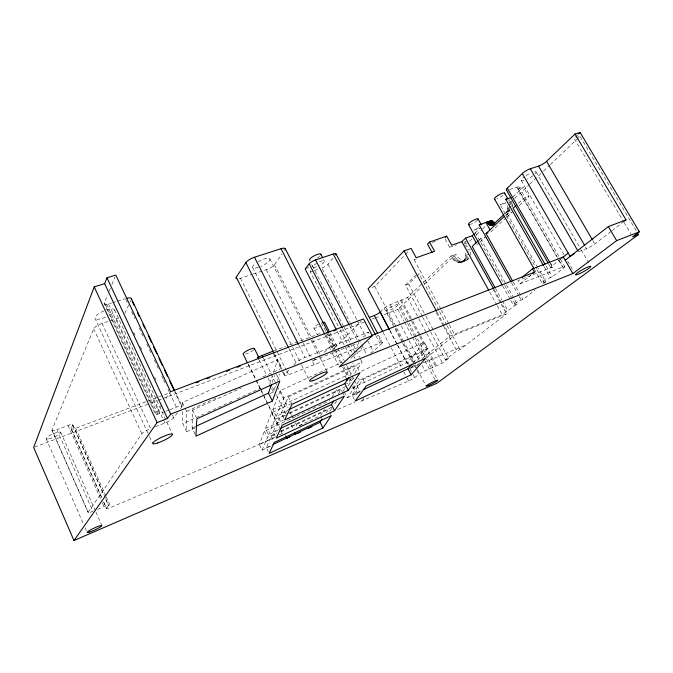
<?xml version="1.0" encoding="UTF-8"?>
<svg xmlns="http://www.w3.org/2000/svg" width="673" height="673" viewBox="0 0 673 673"><rect width="100%" height="100%" fill="white"/><g stroke="black" fill="none" stroke-linecap="round" stroke-linejoin="round"><path stroke-width="0.5" stroke-dasharray="3.37 2.52" d="M195.145 427.801L186.564 431.721L186.572 411.38L184.907 407.838M195.111 434.337L192.133 428.02L192.638 410.034L241.254 388.027M504.54 213.972C507.72 211.978 508.308 207.797 507.047 204.516M512.75 207.368L512.691 204.626L509.251 205.795M470.351 255.168L470.528 250.583L468.559 251.29M423.603 282.155L451.045 255.967C454.847 265.894 467.886 263.757 465.598 252.35M269.789 383.24L272.094 376.367M273.415 372.447L277.697 359.685L182.408 402.53L182.492 407.56M272.186 382.314L274.559 375.441M338.157 325.959L310.329 271.917L310.926 270.193M270.462 393.352L273.314 392.048L276.081 384.426M277.461 380.624L279.884 373.952M295.725 416.562L264.43 431.157L259.282 444.382L110.961 507.366A6.057 0.816 -24.9 0 1 106.553 508.325L103.566 501.595M278.033 430.257L268.552 434.691L265.499 428.415L271.606 412.734L291.544 403.514M286.69 411.447L276.233 416.301L272.876 409.47L280.229 390.584L318.472 373.078M52.014 429.971A6.166 1.354 -23.4 0 0 56.919 429.61L92.891 511.303A6.276 0.866 -24.7 0 1 88.197 512.33L52.014 429.971L93.665 328.777A7.849 2.313 -23.6 0 1 102.094 323.427L116.362 318.724A7.866 2.356 -23.9 0 0 118.238 318.018M165.196 411.489L157.802 414.181L155.614 414.307L104.147 303.363L107.638 294.875M109.194 291.098L110.355 288.271M111.911 284.502L115.016 276.956M274.719 437.139L259.282 444.382L262.091 450.187L267.45 437.349L276.931 432.907M268.552 434.691L274.904 419.472L288.204 413.298M276.233 416.301L283.88 397.97L362.032 362.015L360.105 358.28M268.325 451.76L266.306 447.595L271.227 436.264L276.931 433.597M275.358 436.34L273.154 431.83L278.992 418.396L285.571 415.342M283.829 418.253L281.289 413.096L288.313 396.927L356.354 365.607L359.584 371.891M101.859 497.759L71.161 428.575L72.777 425.117A6.057 1.312 -23.6 0 0 68.066 425.437L56.919 429.61M124.833 313.366L129.561 303.212M129.99 302.286L130.856 300.436M320.533 415.653L324.369 409.47M331.781 397.541L337.299 388.674M272.876 409.47L345.098 376.114L353.249 362.999M326.102 412.936L328.264 409.546L329.131 411.279M338.216 393.974L341.043 389.558L341.876 391.198M349.767 375.913L356.354 365.607M330.106 411.001L331.789 408.418M336.567 401.074L334.876 403.674L332.984 404.557M342.767 391.56L345.03 388.102M351.323 378.445L348.496 382.777L346.595 383.652M354.705 373.254L362.032 362.015M348.143 385.738L353.249 377.974M88.197 512.33L141.835 433.765A8.034 1.497 -24.9 0 1 150.626 428.608L102.094 323.427M161.831 404.507L155.614 414.307M165.911 398.534L170.572 391.703M344.164 391.779L347.268 397.878L359.441 380.203L427.666 348.505L424.276 342.136L359.878 371.917M354.276 399.325L352.038 394.95L362.94 379.379L422.375 351.752L424.789 356.303M253.351 273.97L266.222 269.722A7.151 2.027 -26.8 0 0 274.458 264.64L281.979 254.091M106.553 508.325L108.546 505.625L105.568 498.92M155.37 426.749L164.868 423.023A8.051 1.514 -25.1 0 0 173.693 417.857L177.445 412.81M180.566 408.595L181.819 406.913L174.66 391.703M461.358 262.394L466.254 260.611L468.761 258.592L463.848 260.375M321.845 268.014A5.249 1.363 -27.6 0 0 327.995 264.287L333.741 257.296M351.769 388.237L407.838 362.124L424.276 342.136M413.239 362.587L422.375 351.752M413.643 364.951L410.976 368.081L409.63 365.532M417.647 360.248L427.666 348.505M283.341 371.824L284.738 374.634L289.668 369.401M293.891 364.909L296.002 362.663A7.639 1.422 -26.7 0 1 304.978 357.464L331.385 347.26A7.529 1.38 -27 0 1 334.801 347.63L361.308 321.13M371.883 287.472L374.777 286.429L404.709 255.117M405.424 254.377L408.982 250.65M331.999 350.49L334.801 347.63L327.667 333.69M440.95 309.294L414.198 259.77L416.175 257.759M324.327 352.332L329.307 347.302L368.459 332.184L369.645 334.464M422.299 316.436L405.541 285.133L415.922 274.929M405.541 285.133L408.646 283.998L416.099 276.696M416.848 275.972L419.086 273.776L439.065 310.791M380.136 312.121L384.132 308.217A4.938 0.959 -27.8 0 1 390.071 304.768L407.502 297.5L422.097 283.594M445.131 239.075L449.631 247.26L451.011 245.914M363.294 337.148L368.459 332.184M577.855 134.634L574.061 138.251L623.551 221.585M475.02 233.094L480.623 227.743L473.851 230.099L504.262 284.62M508.51 201.126L509.983 199.721M512.91 196.928L523.35 186.959L528.885 196.575L518.328 206.401M464.471 243.155L465.741 241.952M469.661 241.178L471.933 239.024M476.484 234.709L481.784 229.67M482.541 228.955L486.335 225.354M384.039 314.627L397.785 309.412L421.189 287.194M424.209 284.326L455.915 254.226C457.96 257.809 461.72 261.78 466.254 260.611M514.643 198.476L529.087 184.764M529.853 184.04L542.775 171.775M543.54 171.051L549.622 165.272M550.379 164.557L580.033 136.4L636.33 230.915M350.978 358.196L352.963 356.328M353.628 355.706L355.613 353.847A5.51 0.925 -27.3 0 1 362.192 350.086L379.782 343.137A5.46 0.9 -27.4 0 1 381.902 343.44L377.519 335.061M479.083 240.009L480.615 238.579L484.838 237.081M505.667 215.141L507.181 213.72L511.53 212.222M518.336 203.288L523.586 198.375L528.885 196.575M505.928 215.696L510.42 211.507M479.311 242.709L477.191 244.678L475.517 245.275M480.017 242.044L485.679 236.778M506.323 217.581L491.113 231.722L487.715 232.925M507.08 216.866L512.397 211.919M370.495 353.174A5.35 0.866 -27.3 0 0 373.237 351.314L381.902 343.44M560.87 258.895L551.052 266.685A6.494 0.959 -29 0 0 552.811 267.021L550.733 263.387M409.891 368.442L413.979 365.145M422.156 358.541L449.943 336.105L502.26 314.762L517.1 303.918L514.063 298.476M419.843 363.033L416.595 365.649L404.439 342.616M426.354 357.817L454.822 334.969L506.567 313.837L500.973 303.742M552.811 267.021L518.025 280.591L519.893 283.905L531.241 274.811M362.865 398.904A6.158 0.766 -27 0 1 361.409 400.822L360.274 401.478L408.595 380.968A4.989 0.606 -27.4 0 0 414.61 377.654L418.959 374.247A5.014 0.606 -27.5 0 1 425.058 370.882L442.498 363.033L448.538 358.398L433.757 330.822M517.1 303.918L515.409 304.608A5.662 0.766 -28.5 0 1 514.273 303.994A5.662 0.766 -28.5 0 1 521.247 300.108L522.929 299.426L535.195 289.97M543.363 283.67L545.82 281.777L538.089 268.165M545.82 281.777L544.213 282.416A5.973 0.833 -28.8 0 1 543.01 281.735A5.973 0.833 -28.8 0 1 550.346 277.587L552.205 276.847L563.579 268.081L557.867 258.121M578.401 251.786L586.536 248.64A6.772 0.993 -29.4 0 0 594.839 243.971L611.269 231.293M612.094 230.662L624.418 221.156M430.678 332.083L445.459 359.702L456.874 350.911L460.004 349.598L506.567 313.837M266.306 447.595L271.026 445.375M262.091 450.187L271.303 445.846M280.725 431.132L332.908 406.694M280.734 431.814L328.264 409.546M279.438 434.926L284.157 432.714M299.098 425.706L319.599 416.091M296.675 416.124L317.53 406.391M318.48 405.954L329.854 400.645M273.154 431.83L279.732 428.751M352.038 394.95L360.577 390.954M347.268 397.878L359.626 392.098M289.154 412.852L346.158 386.378M289.331 413.592L341.043 389.558M265.499 428.415L283.493 420.036M281.289 413.096L287.926 410.017M192.133 428.02L194.993 426.707M319.431 372.64L342.38 362.133M186.564 431.721L182.778 423.654L203.734 414.114M207.545 412.381L233.262 400.687M237.073 398.954L260.888 388.119M186.572 411.38L216.142 398.012M262.882 376.872L281.953 368.24L277.697 359.685M306.047 268.603L308.772 267.425M259.627 444.222L275.425 437.509M97.543 509.343L104.037 506.592A6.166 0.841 -24.8 0 1 108.546 505.625M299.157 425.765L303.969 423.729M337.627 409.47L354.932 402.134M445.459 359.702L448.538 358.398M410.85 368.047L418.53 364.842M423.367 362.823L465.926 345.056M284.738 374.634A7.42 1.338 -26.5 0 0 288.549 374.735L358.566 347.243M519.893 283.905L562.67 267.105A6.394 0.909 -29 0 1 563.579 268.081M314.165 364.673L312.23 360.854L356.648 343.524L358.086 346.317M166.13 411.127L168.94 410.042M169.874 409.68L176.419 407.157A8.286 1.615 -25.1 0 1 181.819 406.913M71.161 428.575A5.948 1.279 -23.7 0 0 75.771 428.238L147.202 401.259M148.178 400.889L157.962 397.196M158.937 396.826L169.705 392.763M34.634 447.133L157.314 400.603M158.298 400.233L162.227 398.744M163.203 398.374L364.413 322.073M372.262 319.095L374.23 318.346M375.206 317.976L380.119 316.117M273.785 350.894L285.554 346.469M289.474 344.988L321.837 332.815M458.17 262.369L463.049 260.586M459.272 262.655L468.063 259.517M460.315 262.52L465.211 260.745M462.258 261.847L467.155 260.064M465.59 255.454L469.518 254.032M455.949 261.376L460.837 259.618M464.993 258.196L469.905 256.421M457.051 262.066L461.939 260.3M464.547 259.442L468.475 258.02M451.928 257.296L456.799 255.538M452.794 258.609L457.674 256.859M453.821 259.652L458.7 257.894M454.847 260.687L459.726 258.928M465.43 256.943L467.399 256.236M467.432 250.028L470.393 248.968M451.045 255.967L455.915 254.226M414.198 259.77L416.133 259.088M449.631 247.26L456.53 244.821M464.404 242.044L466.372 241.346M464.883 245.561L466.86 244.863M465.581 247.1L467.55 246.402M464.185 244.013L467.155 242.97M432.276 242.448L437.98 240.471M507.442 209.968L510.016 209.084M507.198 210.742L509.772 209.858M506.878 211.448L510.311 210.27M506.491 212.054L510.773 210.582M506.029 212.575L510.311 211.103M509.36 206.729L512.801 205.559M507.661 208.235L512.818 206.476M507.593 209.126L509.31 208.537M506.071 202.851L500.199 204.836A5.864 1.312 -30 0 0 505.288 202.178M509.629 203.641L512.212 202.766M310.329 271.917L313.214 270.941M314.173 270.622L319.927 268.662M509.049 204.853L512.49 203.683M509.015 202.237L511.598 201.362M509.276 202.75L511.859 201.875M509.587 189.483L516.78 187.111A6.276 1.43 -30.2 0 1 518.05 188.709L523.35 186.959M238.94 278.639A7.26 2.086 -26.3 0 0 240.48 278.21L252.358 274.298M104.147 303.363L104.441 304.011L106.788 304.339L111.583 303.043M112.576 302.732L116.538 301.462M117.531 301.142L125.472 298.602M576.054 137.637L580.033 136.4M318.623 324.1A6.049 1.27 -27.1 0 0 313.896 327.961L314.257 328.146A6.049 1.27 -27.1 0 0 319.919 326.287M624.081 222.477L630.996 234.128M592.745 240.379L594.839 243.971M585.476 246.831L586.536 248.64M536.019 171.977L580.791 249.136M581.312 250.045L588.69 262.756M521.289 180.515L564.05 254.815M567.701 261.158L573.438 271.126M519.001 186.976L560.079 258.525M560.601 259.433L564.765 266.676M518.05 188.709L557.345 257.212M516.78 187.111L557.976 258.928M558.497 259.837L562.67 267.105M550.287 263.294L551.835 266.012M548.579 263.808L550.657 267.459M546.03 266.012L552.205 276.847M544.129 266.668L550.346 277.587M507.181 213.72L537.576 267.257M500.712 205.753L536.44 268.729M536.961 269.637L544.213 282.416M534.337 269.267L542.093 282.938M513.188 282.037L522.929 299.426M511.497 282.702L518.681 295.523M519.194 296.44L521.247 300.108M480.615 238.579L513.558 297.567M504.767 285.529L515.409 304.608M502.689 285.89L510.336 299.62M510.849 300.528L513.398 305.105M495.37 288.254L501.932 300.057M502.437 300.966L507.98 310.951M494.083 289.575L506.315 311.633M492.829 289.062L500.468 302.825M489.624 291.931L496.699 304.718M497.204 305.626L502.26 314.762M441.446 310.211L448.874 323.965M449.371 324.882L454.822 334.969M439.562 311.717L446.544 324.647M447.04 325.572L460.004 349.598M437.097 312.272L449.943 336.105M436.146 312.457L443.053 325.278M443.549 326.195L456.874 350.911M408.646 283.998L425.378 315.2M425.866 316.117L433.261 329.905M422.787 317.353L430.182 331.158M407.502 297.5L418.345 317.807M418.833 318.733L426.228 332.58M426.724 333.497L442.498 363.033M401.411 299.779L412.271 320.171M412.759 321.097L420.162 335.003M420.659 335.928L436.449 365.59M400.603 300.562L419.313 335.726M419.809 336.651L435.566 366.272M397.844 301.849L408.671 322.224M409.167 323.158L432.789 367.609M397.793 304.928A6.427 1.228 -27.9 0 1 389.398 310.421A6.427 1.228 -27.9 0 1 389.07 308.2A6.427 1.228 -27.9 0 1 397.793 304.928L407.064 322.375M407.552 323.292L414.862 337.072M415.35 337.989L426.076 358.196M426.564 359.113L437.786 380.237M397.785 309.412L404.145 321.408M404.633 322.333L411.977 336.172M412.465 337.097L423.233 357.397M425.193 361.09L434.977 379.547M390.071 304.768L400.763 324.966M401.243 325.883L408.536 339.655M409.016 340.58L418.741 358.945M422.139 365.372L425.058 370.882M374.777 286.429L403.951 341.699M386.386 310.783L393.655 324.579M395.598 328.256L414.518 364.11M414.997 365.027L416.94 368.711M417.428 369.628L426.16 386.176M384.132 308.217L402.277 342.624M402.774 343.558L413.567 364.017M414.055 364.951L416.503 369.595M416.999 370.529L418.959 374.247M407.838 362.124L409.184 364.673M389.936 330.502L397.238 344.383M397.726 345.308L407.947 364.741M389.844 330.578L397.129 344.425M397.617 345.35L407.813 364.732M409.756 368.417L412.667 373.961M413.146 374.878L414.61 377.654M382.979 332.117L390.71 346.864M391.198 347.781L401.831 368.064M403.758 371.748L406.66 377.284M407.148 378.201L408.595 380.968M378.562 335.272L382.432 342.666M375.904 335.718L379.782 343.137M327.995 264.287L356.875 319.835M357.355 320.76L365.54 336.5M367.946 341.135L373.237 351.314M323.536 259.416L324.428 261.124M322.325 268.939L350.103 322.577M350.583 323.494L361.115 343.844M361.594 344.769L366.39 354.015M349.691 325.925L356.9 339.865M357.38 340.799L359.786 345.442M360.265 346.368L362.192 350.086M311.759 264.413L313.08 266.979M312.415 265.86L343.247 325.606M343.726 326.54L351.432 341.472M353.359 345.207L355.773 349.876M356.253 350.81L359.626 357.346M342.692 328.786L349.867 342.708M350.347 343.634L355.613 353.847M340.075 329.686L347.268 343.667M347.748 344.601L351.584 352.055M353.502 355.781L355.42 359.508M362.94 379.379L365.338 384.031M337.131 331.251L349.548 355.403M358.482 378.335L359.441 380.203M329.905 332.681L337.543 347.596M338.023 348.53L344.231 360.644M346.612 365.304L353.771 379.286M354.25 380.22L359.979 391.4M328.668 333.522L335.356 346.578M321.416 322.855L325.757 331.343M326.237 332.277L334.851 349.127M335.331 350.069L341.556 362.242M343.953 366.92L351.609 381.902M353.527 385.646L358.314 395.009M326.178 334.775L333.286 348.673M333.758 349.598L340.858 363.496M342.75 367.206L347.487 376.468M347.966 377.393L350.801 382.954M352.694 386.655L357.43 395.926M325.21 335.171L331.385 347.26M345.098 376.114L345.947 377.78M329.307 347.302L330.502 349.649M332.243 353.056L338.359 365.052M313.896 327.961L317.336 334.725M342.296 392.023L343.962 395.303M274.458 264.64L312.264 339.158M312.735 340.092L319.826 354.065M269.856 258.769L310.674 339.259M311.145 340.193L319.683 357.043M320.163 357.977L327.28 372.018M266.222 269.722L302.842 342.254M303.313 343.18L311.759 359.92M298.846 345.291L304.978 357.464M329.568 412.145L330.872 414.736M252.728 267.627L292.259 346.368M292.73 347.302L301.201 364.177M301.672 365.111L309.673 381.044M288.978 348.639L296.002 362.663M320.937 416.461L322.157 418.9M240.48 278.21L286.218 370.049M286.681 370.983L288.549 374.735M274.483 354.023L282.87 370.89M273.701 354.099L282.054 370.907M282.517 371.841L284.376 375.576M288.313 396.927L291.51 403.363M276.418 374.205L279.388 380.195M280.229 390.584L283.88 397.97M263.412 358.129L270.824 373.136M271.286 374.07L274.996 381.574M275.459 382.508L276.847 385.326M277.31 386.26L287.968 407.83M290.282 412.515L291.216 414.391M291.678 415.325L293.066 418.143M295.38 422.829L297.239 426.581M259.164 360.038L267.509 376.956M267.972 377.898L270.756 383.543M272.607 387.303L274.466 391.063M276.317 394.824L286.05 414.568M291.157 424.915L293.007 428.676M271.606 388.565L273.314 392.048M278.992 418.396L281.878 424.276M285.36 435.179L286.168 436.827M248.446 364.135L255.79 379.109M256.245 380.052L260.375 388.472M260.838 389.415L279.648 427.801M280.111 428.735L282.399 433.42M248.303 364.598L279.245 427.742M281.095 431.511L282.021 433.395M271.606 412.734L274.904 419.472M271.227 436.264L273.381 440.68M264.43 431.157L267.45 437.349M192.638 410.034L195.969 417.083M182.408 402.53L184.495 406.955M174.963 391.24L182.063 406.341M125.918 299.544L127.247 302.379M131.672 311.818L134.777 318.422M139.202 327.86L143.189 336.357M146.739 343.911L148.952 348.631M149.398 349.573L151.61 354.292M154.268 359.954L156.481 364.673M156.927 365.624L158.256 368.451M161.798 376.005L163.127 378.84M163.573 379.782L165.785 384.502M167.998 389.221L169.327 392.056M169.773 392.998L176.419 407.157M133.717 332.361L135.046 335.213M140.379 346.612L141.709 349.464M154.597 377.015L155.926 379.858M172.364 415.014L173.693 417.857M114.595 309.984L172.524 434.405M116.362 318.724L164.868 423.023M108.605 304.003L159.585 413.659M106.788 304.339L157.802 414.181M105.358 304.339L156.439 414.408M103.978 310.876A10.65 3.247 -23.6 0 0 94.969 318.178L149.137 435.894M149.574 436.844L152.636 443.482M93.665 328.777L141.835 433.765M75.771 428.238L105.871 495.925M106.292 496.876L110.961 507.366M72.793 424.739L105.215 497.675M105.636 498.634L108.622 505.356M72.777 425.117L103.869 495.084M71.145 428.945L101.791 498.037M103.499 501.873L106.477 508.595M68.066 425.437L101.926 501.822M102.346 502.773L104.037 506.592M60.747 432.293L95.516 511.127M95.936 512.086L101.875 525.546M52.023 430.35L88.146 512.599M46.168 438.762L83.376 523.872M85.05 527.699L86.304 530.568M182.568 411.582L182.778 423.654M534.69 171.607A8.522 1.96 -30.6 0 1 534.345 174.543M532.932 175.72A8.522 1.96 -30.6 0 1 527.455 179.119M523.981 180.549A8.522 1.96 -30.6 0 1 524.301 176.797M526.008 175.577A8.522 1.96 -30.6 0 1 529.853 173.348M106.57 309.916A10.65 3.247 -23.6 0 1 114.545 309.832A10.65 3.247 -23.6 0 1 108.883 315.654M105.619 317.235A10.65 3.247 -23.6 0 1 94.969 318.178M258.222 261.662A9.649 2.793 -26.7 0 1 269.907 258.844A9.649 2.793 -26.7 0 1 260.611 266.567M258.407 267.391A9.649 2.793 -26.7 0 1 255.597 263.395M315.57 359.34A7.302 1.329 -26.8 0 1 312.23 360.854M477.342 220.365A5.552 1.237 -29.5 0 1 470.629 224.328M319.7 256.27A6.377 1.725 -27.6 0 1 317.345 257.978M502.967 195.355A5.855 1.346 -30.1 0 1 496.792 198.829M478.696 227.609A5.561 1.203 -29.4 0 1 473.851 230.099M319.566 261.797A6.385 1.674 -27.5 0 1 324.462 261.343A6.385 1.674 -27.5 0 1 319.431 265.574M316.52 266.828A6.385 1.674 -27.5 0 1 313.038 266.752A6.385 1.674 -27.5 0 1 316.613 263.32M253.519 350.027A6.301 1.371 -26.1 0 1 252.543 350.776L251.307 351.558A6.301 1.371 -26.1 0 1 245.653 354.074M48.952 438.83A7.983 1.716 -23.4 0 0 60.738 432.781A7.983 1.716 -23.4 0 0 50.668 434.943A7.983 1.716 -23.4 0 0 48.952 438.83"/><path stroke-width="1.01" d="M272.363 401.041L279.808 381.053L196.802 418.85L195.961 436.146L272.363 401.041L268.468 393.125L271.513 384.283M506.845 190.114A6.377 1.472 -30.3 0 1 507.324 188.171L522.298 173.55A6.57 1.539 -30.6 0 1 530.307 168.763L538.543 166.122A6.637 1.548 -30.9 0 0 546.569 161.335L575.003 134.036L580.126 132.463L639.35 231.815L616.645 240.64L572.849 273.575L339.301 366.894L372.312 335.684L363.513 318.926L170.572 391.703L115.79 275.064L106.973 277.772L104.652 283.644L94.22 286.875L33.65 447.503L73.98 540.537L436.937 383.24L638.475 234.515L637.407 232.715M272.918 444.483L320.146 422.257L321.77 419.716M280.675 428.314L331.444 404.574L333.699 401.041M288.877 409.579L344.828 383.635L348.664 377.629M236.677 278.765A7.26 2.086 -26.3 0 1 236.282 277.175L245.872 262.605A7.47 2.212 -26.6 0 1 254.487 257.221L281.045 248.707A7.361 2.145 -27.1 0 1 284.872 250.036M322.998 427.978L331.309 415.603L274.239 442.447L269.133 453.434L322.998 427.978L320.146 422.257M334.557 410.757L344.383 396.128L282.29 425.117L276.241 438.14L334.557 410.757L331.444 404.574M348.252 390.357L360.047 372.783L291.964 404.288L284.679 419.977L348.252 390.357L344.828 383.635M73.98 540.537L157.103 422.568L167.518 418.497L170.698 414.122L372.312 335.684M335.659 254.966A5.35 1.413 -27.8 0 0 333.244 254.032L315.544 259.938A5.392 1.439 -27.5 0 0 309.193 263.808L305.138 268.99L336.18 329.391M363.428 389.625L408.015 368.779L411.935 364.135M411.169 374.785L425.757 358.129L366.297 385.89L355.167 401.083L411.169 374.785L408.015 368.779M474.322 233.758L472.227 235.76L465.523 238.116L461.813 241.683L451.701 245.241L446.679 236.122L429.525 242.053L434.565 251.281L416.175 257.759L411.119 248.413L404.002 250.869L368.03 288.86L389.448 329.577M429.525 242.053L427.523 244.097L432.041 252.375M445.316 237.485L446.679 236.122M578.612 133.91L580.126 132.463M510.984 281.785L479.184 224.975L491.635 220.315L494.899 223.301L489.835 225.068L486.571 222.065M503.791 214.67L492.872 224.849L489.835 225.068M478.31 240.732L472.177 246.478L494.874 287.346M512.675 281.121L486.015 233.531L504.153 216.555M516.09 205.391L513.087 208.201L545.004 264.203M522.063 277.318L532.57 268.821L563.335 256.951L568.189 253.124M532.865 273.507L534.488 272.212L532.57 268.821M561.686 258.247L563.335 256.951L572.849 273.575M575.003 134.036L626.058 219.894L608.367 226.565L565.194 260.274M624.418 221.156L626.058 219.894M639.35 231.815L632.595 236.812L638.475 234.515M296.743 433.866L300.545 432.074M308.15 428.499L311.961 426.707M195.952 426.27L268.468 393.125M258.701 359.096L257.776 357.212L272.809 351.264M371.412 335.608L534.488 272.212M196.121 382.786L199.057 381.675M206.889 378.714L209.825 377.612M226.456 371.328L229.392 370.217M237.224 367.265L240.16 366.154M333.48 330.914L336.391 329.82M369.427 317.353L374.281 315.519A4.913 0.951 -27.7 0 0 380.136 312.121L389.364 329.661M486.015 233.531L487.715 232.925M489.195 224.757L494.251 222.999M490.482 225.253L494.697 223.789M491.113 225.329L494.495 224.159M492.872 224.849L494.562 224.26M491.736 225.287L494.016 224.538M486.865 222.527L491.921 220.778M487.387 223.217L492.443 221.467M487.959 223.823L493.015 222.073M488.564 224.345L493.62 222.586M543.607 265.751L505.785 199.317L511.127 197.526M295.497 434.388L294.858 432.436M257.776 357.212L258.289 357.178A6.318 1.312 -26.1 0 1 258.752 357.321L254.394 348.488M608.367 226.565L616.645 240.64M546.569 161.335L592.215 239.479M538.543 166.122L584.425 245.014M530.307 168.763L577.88 250.886M522.298 173.55L570.107 256.455A6.696 0.984 -29.2 0 1 574.069 253.889M507.324 188.171L549.765 262.394M506.407 189.937L548.058 262.899M504.548 193.033L507.997 199.073M494.554 199.073L533.824 268.35M485.999 222.612L490.095 229.905M478.04 218.935L481.288 224.74M468.509 224.563L502.176 284.973M472.227 235.76L476.198 242.894M465.523 238.116L493.57 288.658M461.813 241.683L488.606 290.097M404.002 250.869L436.6 311.355M374.281 315.519L382.5 331.192M336.054 253.965L377.603 333.421M333.244 254.032L375.416 334.784M320.878 254.293L322.653 257.709M315.544 259.938L349.203 324.992M309.193 263.808L342.212 327.86M324.655 322.434L329.434 331.755M285.234 248.648L328.197 332.588M281.045 248.707L324.739 334.245M346.376 378.613L347.226 380.279M254.487 257.221L298.375 344.349M245.872 262.605L288.507 347.705M236.282 277.175L274.02 353.081M262.016 355.319L262.95 357.195M269.89 385.091L270.748 386.824M286.168 436.827L286.976 438.468L287.363 438.216A6.427 0.791 -26.5 0 1 290.113 436.693M247.378 362.713L243.222 354.234A6.301 1.371 -26.1 0 1 244.055 352.711L245.039 351.954A6.301 1.371 -26.1 0 1 253.107 348.378L253.923 348.328A6.301 1.371 -26.1 0 1 254.184 349.363M131.428 298.753L174.517 390.298M132.177 301.411L133.969 305.214M137.544 312.819L139.336 316.621M142.912 324.226L144.703 328.029M148.279 335.634L151.408 342.279M153.646 347.032L156.775 353.687M159.013 358.44L162.143 365.094M164.38 369.847L167.51 376.501M169.747 381.246L174.214 390.752M106.973 277.772L170.698 414.122M104.652 283.644L167.518 418.497M94.22 286.875L157.103 422.568M127.323 298.105A8.093 2.499 -24 0 1 131.285 299.519M469.661 224.605A5.552 1.237 -29.5 0 1 469.426 222.914A5.552 1.237 -29.5 0 1 475.559 219.289A5.552 1.237 -29.5 0 1 477.897 219.734M309.933 260.443A6.377 1.725 -27.6 0 1 314.501 255.631A6.377 1.725 -27.6 0 1 320.861 254.806M495.008 199.208A5.855 1.346 -30.1 0 1 499.13 194.733A5.855 1.346 -30.1 0 1 504.405 193.908M479.184 224.975A5.561 1.203 -29.4 0 1 480.875 224.614M505.785 199.317A5.864 1.312 -30 0 1 506.803 199.023M322.636 322.46A6.049 1.27 -27.1 0 1 324.63 322.813M429.012 385.393A6.537 0.707 -27.4 0 0 437.786 380.237A6.537 0.707 -27.4 0 0 429.122 383.972A6.537 0.707 -27.4 0 0 429.012 385.393M579.554 273.65A8.707 1.136 -28.9 0 0 590.793 266.39A8.707 1.136 -28.9 0 0 579.125 271.64A8.707 1.136 -28.9 0 0 579.554 273.65M89.736 532.015A8.152 0.993 -25 0 0 101.783 525.865A8.152 0.993 -25 0 0 91.974 529.138A8.152 0.993 -25 0 0 89.736 532.015M157.726 442.943A10.945 1.901 -25.1 0 0 172.524 434.405A10.945 1.901 -25.1 0 0 157.482 439.427A10.945 1.901 -25.1 0 0 157.726 442.943M312.928 380.649A9.902 1.632 -26.8 0 0 327.238 372.514A9.902 1.632 -26.8 0 0 315.233 376.4A9.902 1.632 -26.8 0 0 312.928 380.649"/></g></svg>
